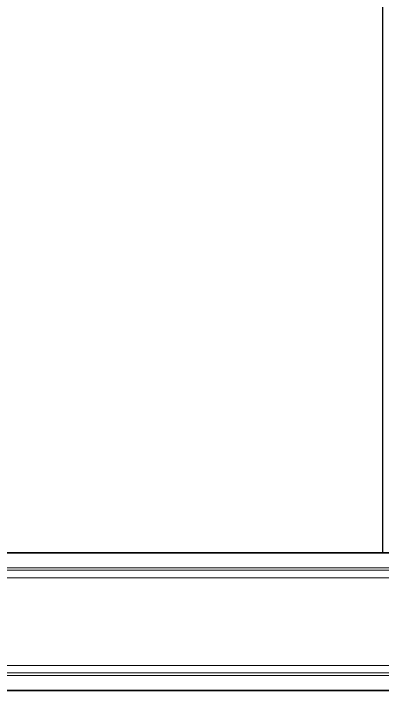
# Model space of a CAD drawing. Extents: x 185 to 567, y -69 to 170.
# Drawn here: x 493.736 to 495.21, y -15.636 to -12.934 of the extents above; entities that cross this region are included whole.
import ezdxf

# ---------------------------------------------------------------- set-up
doc = ezdxf.new("R2010")
doc.units = 0
doc.header["$LTSCALE"] = 0.25
doc.header["$MEASUREMENT"] = 0
doc.layers.add('A-ELV 6', color=71, linetype='CONTINUOUS')
doc.layers.add('A-groves', color=8, linetype='CONTINUOUS')
doc.layers.add('A-KORNISH', color=8, linetype='CONTINUOUS', lineweight=9)

msp = doc.modelspace()

# ---------------------------------------------------------------- linework, layer by layer
at = {"layer": 'A-ELV 6'}
for p, q in [((495.2098, -12.7056, 0), (495.2098, -15.0857, 0)), ((492.7598, -15.0857, 0), (503.0498, -15.0857, 0)), ((492.7598, -15.6355, 0), (503.0498, -15.6355, 0))]:
    msp.add_line(p, q, dxfattribs=at)
at = {"layer": 'A-groves'}
for p, q in [((508.9198, -15.0857, 0), (481.5198, -15.0857, 0)), ((508.9198, -15.6357, 0), (481.5198, -15.6357, 0))]:
    msp.add_line(p, q, dxfattribs=at)
at = {"layer": 'A-KORNISH'}
for p, q in [((503.0898, -15.1457), (492.7598, -15.1457, 0)), ((503.0898, -15.1557), (492.7598, -15.1557, 0)), ((503.0598, -15.1857), (492.7598, -15.1857, 0)), ((503.0498, -15.5357), (492.7598, -15.5357, 0)), ((503.0898, -15.5657), (492.7598, -15.5657, 0)), ((503.0898, -15.5757), (492.7598, -15.5757, 0))]:
    msp.add_line(p, q, dxfattribs=at)

doc.saveas('drawing.dxf')
